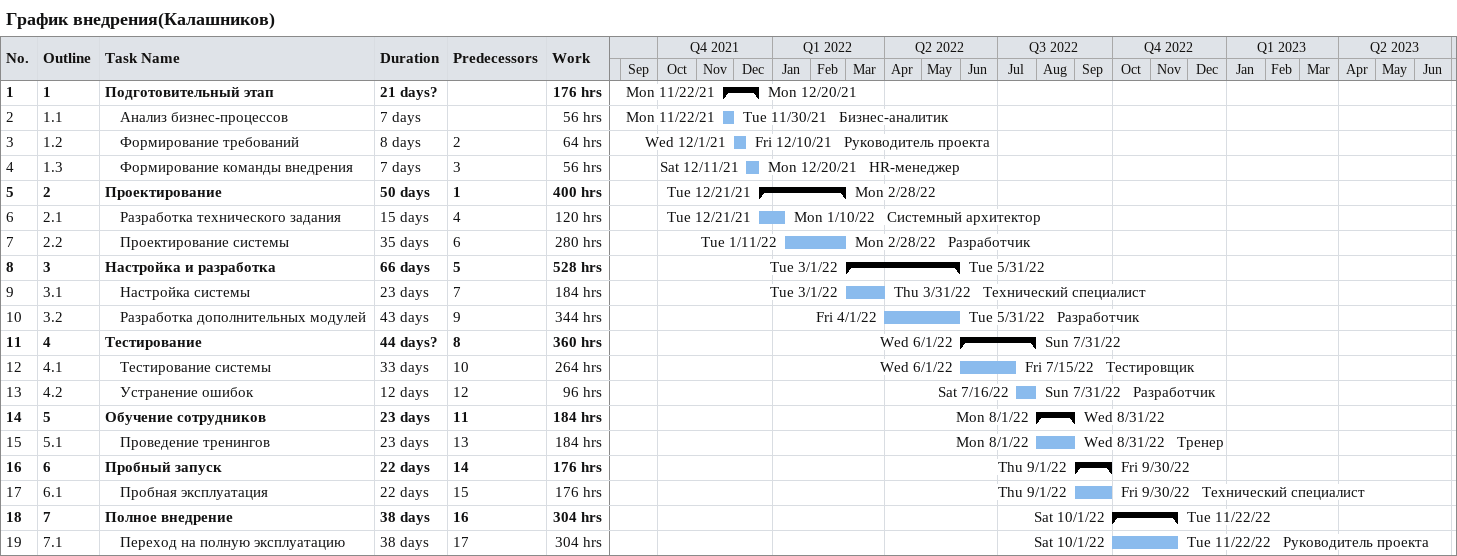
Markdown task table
График внедрения(Калашников)

| ID | WBS | Task | Duration | Start | Finish | Predecessors | Resources | Work (h) |
|---|---|---|---|---|---|---|---|---|
| 1 | 1 | **Подготовительный этап** | 21d? | 2021-11-22 | 2021-12-20 |  |  | 176 |
| 2 | 1.1 | Анализ бизнес-процессов | 7d | 2021-11-22 | 2021-11-30 |  | Бизнес-аналитик | 56 |
| 3 | 1.2 | Формирование требований | 8d | 2021-12-01 | 2021-12-10 | 2 | Руководитель проекта | 64 |
| 4 | 1.3 | Формирование команды внедрения | 7d | 2021-12-11 | 2021-12-20 | 3 | HR-менеджер | 56 |
| 5 | 2 | **Проектирование** | 50d | 2021-12-21 | 2022-02-28 | 1 |  | 400 |
| 6 | 2.1 | Разработка технического задания | 15d | 2021-12-21 | 2022-01-10 | 4 | Системный архитектор | 120 |
| 7 | 2.2 | Проектирование системы | 35d | 2022-01-11 | 2022-02-28 | 6 | Разработчик | 280 |
| 8 | 3 | **Настройка и разработка** | 66d | 2022-03-01 | 2022-05-31 | 5 |  | 528 |
| 9 | 3.1 | Настройка системы | 23d | 2022-03-01 | 2022-03-31 | 7 | Технический специалист | 184 |
| 10 | 3.2 | Разработка дополнительных модулей | 43d | 2022-04-01 | 2022-05-31 | 9 | Разработчик | 344 |
| 11 | 4 | **Тестирование** | 44d? | 2022-06-01 | 2022-07-31 | 8 |  | 360 |
| 12 | 4.1 | Тестирование системы | 33d | 2022-06-01 | 2022-07-15 | 10 | Тестировщик | 264 |
| 13 | 4.2 | Устранение ошибок | 12d | 2022-07-16 | 2022-07-31 | 12 | Разработчик | 96 |
| 14 | 5 | **Обучение сотрудников** | 23d | 2022-08-01 | 2022-08-31 | 11 |  | 184 |
| 15 | 5.1 | Проведение тренингов | 23d | 2022-08-01 | 2022-08-31 | 13 | Тренер | 184 |
| 16 | 6 | **Пробный запуск** | 22d | 2022-09-01 | 2022-09-30 | 14 |  | 176 |
| 17 | 6.1 | Пробная эксплуатация | 22d | 2022-09-01 | 2022-09-30 | 15 | Технический специалист | 176 |
| 18 | 7 | **Полное внедрение** | 38d | 2022-10-01 | 2022-11-22 | 16 |  | 304 |
| 19 | 7.1 | Переход на полную эксплуатацию | 38d | 2022-10-01 | 2022-11-22 | 17 | Руководитель проекта | 304 |
